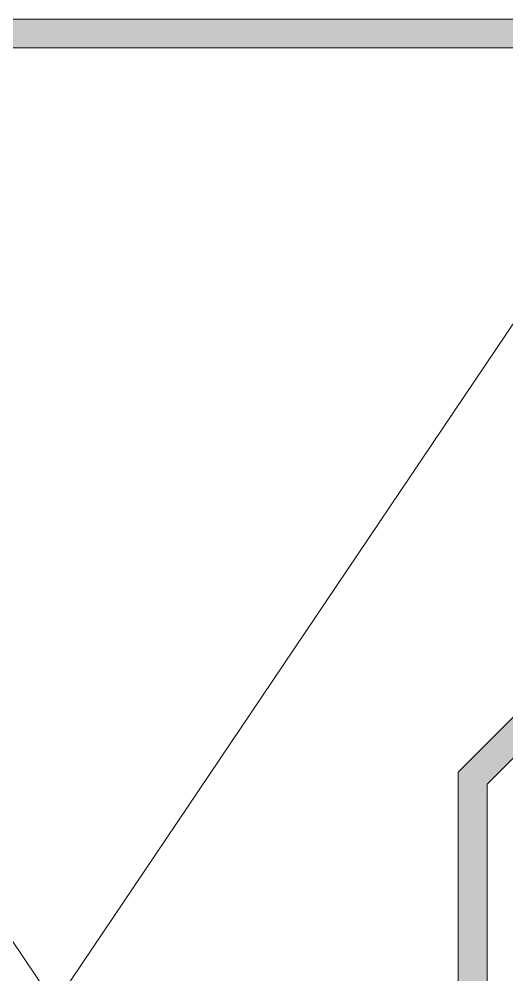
# Model space of a CAD drawing. Header units: inches. Extents: x 4017 to 5703, y -944 to 2840.
# Drawn here: x 4236.573 to 4237.812, y 387.866 to 390.295 of the extents above; entities that cross this region are included whole.
import ezdxf

# ---------------------------------------------------------------- set-up
doc = ezdxf.new("R2010")
doc.units = ezdxf.units.IN
doc.header["$MEASUREMENT"] = 0
doc.layers.get('0').update_dxf_attribs({"color": 5})
doc.layers.add('1 - subStructural - Bearing', color=132, linetype='Continuous', lineweight=9)

# ---------------------------------------------------------------- blocks, each defined once
blk = doc.blocks.new('wallbig')
at = {"layer": '1 - subStructural - Bearing'}
h = blk.add_hatch(color=256, dxfattribs=at)
h.dxf.hatch_style = 1
edge = h.paths.add_edge_path()
edge.add_line((-167.798, 2.1778), (-167.798, 1.2001))
edge.add_line((-167.798, 1.2001), (-171.2212, 1.2))
edge.add_line((-171.2212, 1.2), (-171.2212, 2.3919))
edge.add_arc((-171.1112, 2.3919), 0.11, 360, 540, ccw=False)
edge.add_line((-171.0012, 2.3919), (-171.0012, 2.1987))
edge.add_line((-171.0012, 2.1987), (-171.0745, 2.1987))
edge.add_line((-171.0745, 2.1987), (-171.0745, 2.3919))
edge.add_arc((-171.1112, 2.3919), 0.0367, 360, 540)
edge.add_line((-171.1478, 2.3919), (-171.1478, 1.2734))
edge.add_line((-171.1478, 1.2734), (-167.8714, 1.2734))
edge.add_line((-167.8714, 1.2734), (-167.8714, 2.1474))
edge.add_line((-167.8714, 2.1474), (-168.4825, 3.003))
edge.add_line((-168.4825, 3.003), (-168.4825, 4.2859))
edge.add_line((-168.4825, 4.2859), (-167.8714, 4.897))
edge.add_line((-167.8714, 4.897), (-167.8714, 6.1267))
edge.add_line((-167.8714, 6.1267), (-171.1478, 6.1267))
edge.add_line((-171.1478, 6.1267), (-171.1478, 4.897))
edge.add_line((-171.1478, 4.897), (-171.0745, 5.0902))
edge.add_line((-171.0745, 5.0902), (-171.0012, 5.0902))
edge.add_line((-171.0012, 5.0902), (-171.0012, 4.897))
edge.add_arc((-171.1112, 4.897), 0.11, 180, 360, ccw=False)
edge.add_line((-171.2212, 4.897), (-171.2212, 6.2))
edge.add_line((-171.2212, 6.2), (-167.798, 6.2))
edge.add_line((-167.798, 6.2), (-167.798, 4.8667))
edge.add_line((-167.798, 4.8667), (-168.4091, 4.2556))
edge.add_line((-168.4091, 4.2556), (-168.4091, 3.0334))
edge.add_line((-168.4091, 3.0334), (-167.798, 2.1778))
for p, q in [((-171.1881, 1.2), (-167.8714, 6.1267)), ((-171.1478, 6.1267), (-167.8714, 1.2734))]:
    blk.add_line(p, q, dxfattribs=at)
for points in [[(-171.1478, 1.2734), (-167.8714, 1.2734), (-167.8714, 2.1474), (-168.4825, 3.003), (-168.4825, 4.2859), (-167.8714, 4.897), (-167.8714, 6.1267), (-171.1478, 6.1267)], [(-171.2212, 6.2), (-167.798, 6.2), (-167.798, 4.8667), (-168.4091, 4.2556), (-168.4091, 3.0334), (-167.798, 2.1778), (-167.798, 1.2001), (-171.2212, 1.2)]]:
    blk.add_lwpolyline(points, dxfattribs=at)

msp = doc.modelspace()

# ---------------------------------------------------------------- block references
msp.add_blockref('wallbig', (4406.1705, 384.0949))

doc.saveas('drawing.dxf')
